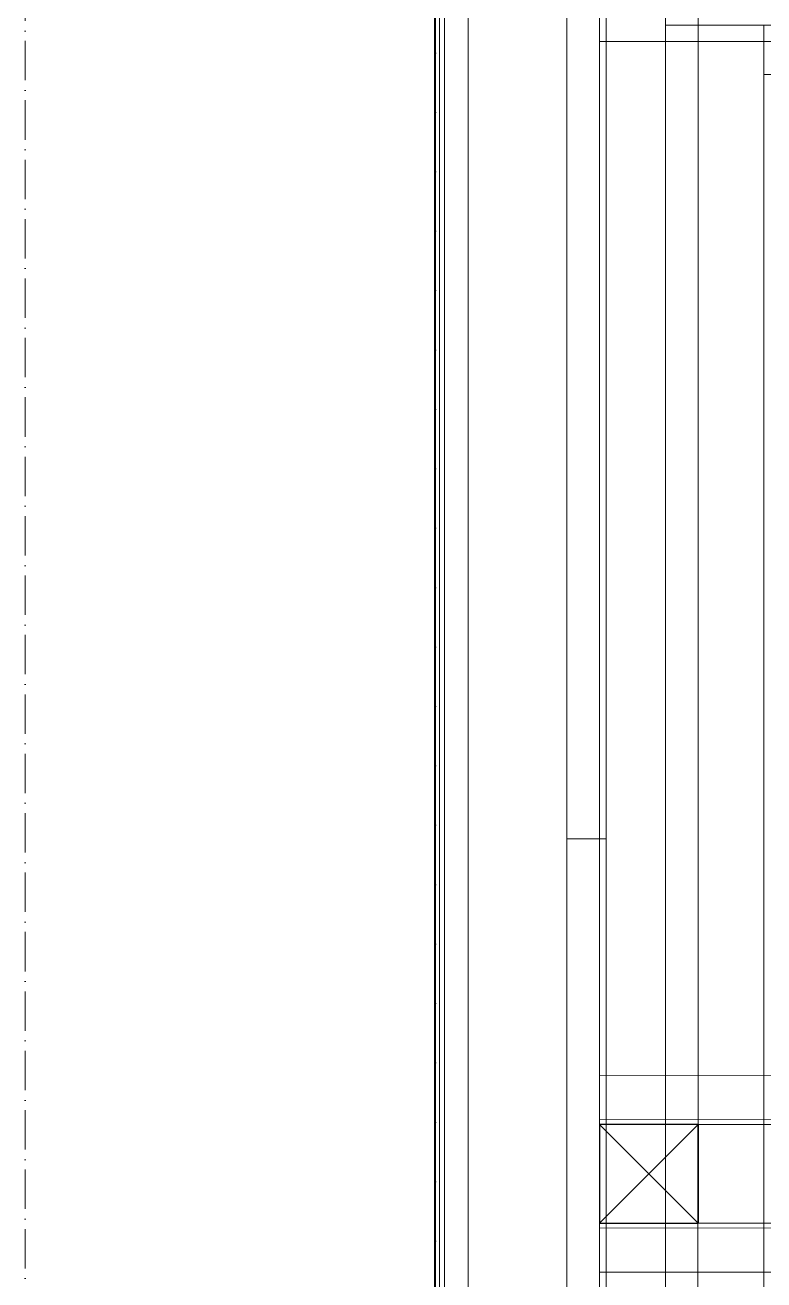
# Model space of a CAD drawing. Header units: millimetres. Extents: x -159872 to 386485, y -250577 to 158966.
# Drawn here: x 156428.8 to 156653.7, y 10822.7 to 11205 of the extents above; entities that cross this region are included whole.
import ezdxf

# ---------------------------------------------------------------- set-up
doc = ezdxf.new("R2010")
doc.units = ezdxf.units.MM
doc.linetypes.add('ACAD_ISO10W100', pattern=[18, 12, -3, 0, -3])
for name, color, linetype, lineweight in [('LDS-equipment-kitchen equipment', 3, 'Continuous', 13), ('LDS-struct-new-ceiling beams', 5, 'ACAD_ISO10W100', 9), ('WS-Fabs', 252, 'Continuous', 13), ('WS-FRAME HIDDEN', 68, 'Continuous', 5)]:
    doc.layers.add(name, color=color, linetype=linetype, lineweight=lineweight)

# ---------------------------------------------------------------- blocks, each defined once
blk = doc.blocks.new('Group-360')
at = {"layer": 'LDS-equipment-kitchen equipment'}
for points in [[(95880.24, 49972.54, 0), (95880.24, 44072.86, 0)], [(95932.22, 47414.61, 0), (95932.22, 49962.54, 0), (95920.22, 49962.54, 0), (95920.22, 47414.61, 0), (95932.22, 47414.61, 0)], [(95950.22, 49962.54, 0), (95950.17, 44082.85, 0), (95932.17, 44082.85, 0), (95932.22, 49962.54, 0), (95950.22, 49962.54, 0)], [(95980.2, 46962.53, 0), (95980.2, 47662.55, 0), (95950.2, 47662.55, 0), (95950.2, 46962.53, 0), (95980.2, 46962.53, 0)], [(95980.19, 47662.54, 0), (95980.19, 47647.53, 0), (96745.22, 47647.53, 0), (96745.22, 47662.54, 0), (95980.19, 47662.54, 0)], [(95932.22, 47414.61, 0), (95932.22, 45978.93, 0), (95920.22, 45978.93, 0), (95920.22, 47414.61, 0), (95932.22, 47414.61, 0)]]:
    blk.add_polyline3d(points, dxfattribs=at)
blk = doc.blocks.new('30 X 30 HIDDEN SECTION_3')
at = {"layer": 'WS-FRAME HIDDEN', "color": 7, "lineweight": 25}
blk.add_polyline3d([(0, -30, 0), (-30, -30, 0), (-30, 0, 0), (0, 0, 0), (0, -30, 0)], dxfattribs=at)
at = {"layer": 'WS-FRAME HIDDEN', "color": 7, "lineweight": 25, "transparency": 33554687}
for points in [[(-30, 0, 0), (0, -30, 0)], [(-30, -30, 0), (0, 0, 0)], [(-30, -30, 0), (0, -30, 0)]]:
    blk.add_polyline3d(points, dxfattribs=at)
blk = doc.blocks.new('A$C7a11c87d')
at = {"layer": 'WS-Fabs', "color": 7, "lineweight": 5, "transparency": 33554687}
for points in [[(-177.98, 400.82, 0), (5701.67, 400.06, 0)], [(5700.16, 398.56, 0), (-176.48, 399.34, 0)], [(4913.68, 397.11, 0), (-174.98, 397.84, 0)]]:
    blk.add_polyline3d(points, dxfattribs=at)
at = {"layer": 'WS-Fabs', "color": 7, "lineweight": 5}
for points in [[(3036.61, 350.16, 0), (3021.61, 350.16, 0), (3021.59, 20.16, 0)], [(3036.59, 15.16, 0), (3036.61, 350.16, 0)], [(3036.61, 350.16, 0), (3035.11, 350.16, 0), (3035.09, 15.16, 0), (3036.59, 15.16, 0), (3036.61, 350.16, 0)], [(3066.61, 350.15, 0), (3068.11, 350.15, 0), (3068.09, 15.15, 0), (3066.59, 15.15, 0), (3066.61, 350.15, 0)], [(3066.61, 350.15, 0), (3081.61, 350.15, 0), (3081.59, 20.15, 0)], [(3066.59, 15.15, 0), (3066.61, 350.15, 0)], [(3411.61, 350.13, 0), (3396.61, 350.14, 0), (3396.59, 20.14, 0)]]:
    blk.add_polyline3d(points, dxfattribs=at)
at = {"layer": 'WS-FRAME HIDDEN', "color": 7, "lineweight": 5}
for points in [[(5691.61, 350.02, 0), (2661.61, 350.18, 0), (2661.62, 390.17, 0), (5691.62, 389.99, 0), (5691.61, 350.02, 0)], [(2691.61, 350.18, 0), (3411.61, 350.13, 0), (3411.61, 320.13, 0), (2691.61, 320.18, 0), (2691.61, 350.18, 0)]]:
    blk.add_polyline3d(points, dxfattribs=at)
at = {"layer": 'WS-FRAME HIDDEN', "color": 7, "extrusion": (0, 0, -1), "rotation": 0.003365612959873085}
blk.add_blockref('30 X 30 HIDDEN SECTION_3', (-3036.61, 350.16), dxfattribs=at)
blk = doc.blocks.new('Group-410')
at = {"layer": 'LDS-equipment-kitchen equipment'}
blk.add_blockref('Group-360', (0, 0), dxfattribs=at)
at = {"layer": 'LDS-equipment-kitchen equipment', "rotation": 89.9999999946682}
blk.add_blockref('A$C7a11c87d', (96280.3, 44260.95), dxfattribs=at)

msp = doc.modelspace()

# ---------------------------------------------------------------- linework, layer by layer
at = {"layer": 'LDS-struct-new-ceiling beams', "lineweight": 18}
for p, q in [((156428.75505, 7097.61711), (156428.75505, 13515.0229)), ((156553.75505, 7217.61711), (156553.75505, 13515.0229))]:
    msp.add_line(p, q, dxfattribs=at)

# ---------------------------------------------------------------- block references
at = {"layer": 'LDS-equipment-kitchen equipment', "color": 7}
msp.add_blockref('Group-410', (60673.51323, -36457.51522), dxfattribs=at)

doc.saveas('drawing.dxf')
